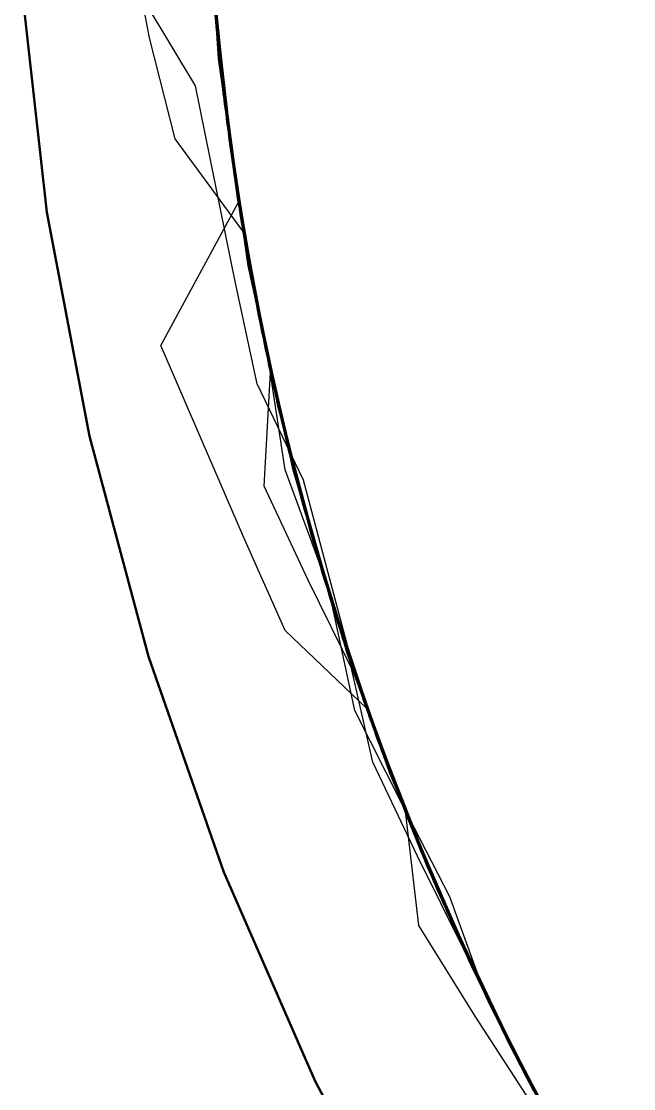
# Model space of a CAD drawing. Header units: millimetres. Extents: x 0 to 420, y 0 to 297.
# Drawn here: x 190.511 to 191.314, y 265.255 to 266.654 of the extents above; entities that cross this region are included whole.
import ezdxf

# ---------------------------------------------------------------- set-up
doc = ezdxf.new("R2010")
doc.units = ezdxf.units.MM
doc.linetypes.add('DASHED', pattern=[1.524, 1.27, -0.254])
doc.layers.add('HIDDEN', color=8, linetype='DASHED', lineweight=25)
doc.layers.add('VISIBLE', color=7, linetype='CONTINUOUS', lineweight=50)

msp = doc.modelspace()

# ---------------------------------------------------------------- linework, layer by layer
at = {"layer": 'HIDDEN'}
for points in [[(190.67908, 266.63203), (190.61988, 266.94307)], [(190.76611, 266.65288), (190.75069, 266.9293)], [(190.76628, 266.65109), (190.75077, 266.92409)], [(190.76658, 266.64809), (190.75079, 266.92384)], [(190.76674, 266.64602), (190.75081, 266.92195)], [(190.76634, 266.65029), (190.75087, 266.92436)], [(190.76654, 266.64935), (190.75089, 266.92348)], [(190.76692, 266.64457), (190.75092, 266.91899)], [(190.76687, 266.6447), (190.75093, 266.91668)], [(190.7667, 266.64859), (190.75094, 266.92202)], [(190.76667, 266.64683), (190.75098, 266.91923)], [(190.76745, 266.6367), (190.75091, 266.91238)], [(190.76796, 266.63248), (190.751, 266.90881)], [(190.76772, 266.63603), (190.75105, 266.91156)], [(190.76795, 266.63363), (190.75106, 266.90976)], [(190.76759, 266.63898), (190.75119, 266.91328)], [(190.76838, 266.62942), (190.75145, 266.90253)], [(190.76876, 266.62488), (190.75133, 266.89819)], [(190.76974, 266.61381), (190.75148, 266.8892)], [(190.76926, 266.62038), (190.75151, 266.89357)], [(190.76973, 266.60463), (190.75102, 266.87825)], [(190.77037, 266.60955), (190.75185, 266.88142)], [(190.77056, 266.60809), (190.75187, 266.88188)], [(190.77019, 266.61207), (190.75192, 266.88188)], [(190.77101, 266.60357), (190.75195, 266.87942)], [(190.77072, 266.60631), (190.75197, 266.87837)], [(190.77113, 266.60084), (190.75203, 266.8746)], [(190.77151, 266.59916), (190.7522, 266.872)], [(190.77195, 266.59443), (190.75229, 266.86828)], [(190.77214, 266.59313), (190.75247, 266.86395)], [(190.77304, 266.58493), (190.75268, 266.85836)], [(190.77275, 266.58803), (190.75271, 266.85827)], [(190.77398, 266.57555), (190.75279, 266.85208)], [(190.77416, 266.57506), (190.75308, 266.84811)], [(190.77417, 266.57501), (190.75311, 266.84808)], [(190.77444, 266.57425), (190.75322, 266.84711)], [(190.77478, 266.56867), (190.75309, 266.84204)], [(190.77506, 266.56906), (190.75354, 266.84236)], [(190.7698, 266.61527), (190.75359, 266.8363)], [(190.77581, 266.55956), (190.75359, 266.83222)], [(190.77569, 266.56185), (190.7537, 266.83353)], [(190.7762, 266.55784), (190.75383, 266.83072)], [(190.77626, 266.5569), (190.75388, 266.82925)], [(190.76616, 266.65228), (190.75403, 266.82615)], [(190.77682, 266.55256), (190.75409, 266.82527)], [(190.77744, 266.54589), (190.75412, 266.81939)], [(190.7772, 266.5492), (190.75432, 266.82025)], [(190.77866, 266.53772), (190.75485, 266.81049)], [(190.78058, 266.52229), (190.75549, 266.79789)], [(190.76989, 266.61453), (190.75551, 266.79653)], [(190.78073, 266.52091), (190.75577, 266.7921)], [(190.78135, 266.51636), (190.75603, 266.78743)], [(190.77014, 266.61192), (190.75632, 266.78241)], [(190.78338, 266.50208), (190.75659, 266.78059)], [(190.78127, 266.51878), (190.75693, 266.7762)], [(190.78361, 266.49914), (190.75703, 266.77083)], [(190.7845, 266.4925), (190.75751, 266.76279)], [(190.78535, 266.48632), (190.75773, 266.75937)], [(190.78506, 266.48881), (190.75774, 266.75959)], [(190.78492, 266.48941), (190.75782, 266.75799)], [(190.78715, 266.47503), (190.75847, 266.74898)], [(190.78696, 266.47521), (190.75852, 266.75319)], [(190.78783, 266.4687), (190.75894, 266.74121)], [(190.78906, 266.46155), (190.75992, 266.73266)], [(190.79011, 266.45309), (190.76026, 266.72282)], [(190.79189, 266.44103), (190.76049, 266.71973)], [(190.79267, 266.43593), (190.76141, 266.70764)], [(190.79282, 266.43845), (190.76171, 266.71022)], [(190.54442, 266.40551), (190.51112, 266.70192)], [(190.79334, 266.43149), (190.76168, 266.70422)], [(190.79341, 266.43043), (190.76172, 266.70143)], [(190.79463, 266.42152), (190.7621, 266.6969)], [(190.7946, 266.42173), (190.76213, 266.69692)], [(190.7951, 266.42013), (190.76245, 266.69466)], [(190.79529, 266.41893), (190.76249, 266.69412)], [(190.79498, 266.42066), (190.76251, 266.69306)], [(190.78737, 266.47181), (190.76269, 266.69162)], [(190.7959, 266.415), (190.76279, 266.6907)], [(190.7963, 266.41274), (190.76307, 266.68716)], [(190.79663, 266.41038), (190.76317, 266.68579)], [(190.79766, 266.40425), (190.76385, 266.6781)], [(190.73934, 266.56908), (190.67485, 266.67689)], [(190.79858, 266.39869), (190.76442, 266.67201)], [(190.79855, 266.39783), (190.76446, 266.66993)], [(190.79894, 266.3962), (190.76507, 266.66418)], [(190.79989, 266.39026), (190.76527, 266.6615)], [(190.80117, 266.38252), (190.76572, 266.657)], [(190.80195, 266.37787), (190.76611, 266.65288)], [(190.78913, 266.45971), (190.76616, 266.65228)], [(190.80164, 266.37993), (190.76628, 266.65109)], [(190.8019, 266.37832), (190.76634, 266.65029)], [(190.80217, 266.37705), (190.76654, 266.64935)], [(190.80256, 266.3745), (190.76658, 266.64809)], [(190.80223, 266.37629), (190.76667, 266.64683)], [(190.80234, 266.37698), (190.7667, 266.64859)], [(190.80295, 266.37203), (190.76674, 266.64602)], [(190.80251, 266.37466), (190.76687, 266.6447)], [(190.80305, 266.37164), (190.76692, 266.64457)], [(190.80434, 266.36255), (190.76745, 266.6367)], [(190.80396, 266.36675), (190.76759, 266.63898)], [(190.80463, 266.36229), (190.76772, 266.63603)], [(190.71273, 266.49972), (190.67908, 266.63203)], [(190.80516, 266.35945), (190.76795, 266.63363)], [(190.80535, 266.35779), (190.76796, 266.63248)], [(190.80523, 266.35791), (190.76838, 266.62942)], [(190.80611, 266.35358), (190.76876, 266.62488)], [(190.8069, 266.34924), (190.76926, 266.62038)], [(190.80832, 266.34007), (190.76974, 266.61381)], [(190.79904, 266.39553), (190.7698, 266.61527)], [(190.79309, 266.43346), (190.76989, 266.61453)], [(190.79171, 266.44224), (190.77014, 266.61192)], [(190.80792, 266.34398), (190.77019, 266.61207)], [(190.80856, 266.33981), (190.77037, 266.60955)], [(190.80928, 266.33595), (190.77056, 266.60809)], [(190.80855, 266.33316), (190.76973, 266.60463)], [(190.80919, 266.33639), (190.77072, 266.60631)], [(190.81041, 266.32955), (190.77101, 266.60357)], [(190.81029, 266.32882), (190.77113, 266.60084)], [(190.81064, 266.32853), (190.77151, 266.59916)], [(190.81158, 266.32294), (190.77195, 266.59443)], [(190.81133, 266.32457), (190.77214, 266.59313)], [(190.81222, 266.32001), (190.77275, 266.58803)], [(190.81336, 266.31356), (190.77304, 266.58493)], [(190.79134, 266.3126), (190.73934, 266.56908)], [(190.81566, 266.30095), (190.77398, 266.57555)], [(190.81512, 266.30419), (190.77416, 266.57506)], [(190.81519, 266.30377), (190.77417, 266.57501)], [(190.81548, 266.30356), (190.77444, 266.57425)], [(190.81648, 266.29752), (190.77478, 266.56867)], [(190.81643, 266.29813), (190.77506, 266.56906)], [(190.81746, 266.29194), (190.77569, 266.56185)], [(190.81789, 266.28928), (190.77581, 266.55956)], [(190.81843, 266.28723), (190.7762, 266.55784)], [(190.8184, 266.28701), (190.77626, 266.5569)], [(190.79565, 266.41687), (190.77682, 266.55256)], [(190.81964, 266.28068), (190.7772, 266.5492)], [(190.82064, 266.27524), (190.77744, 266.54589)], [(190.82231, 266.26734), (190.77866, 266.53772)], [(190.82601, 266.24883), (190.78058, 266.52229)], [(190.82532, 266.2522), (190.78073, 266.52091)], [(190.82333, 266.2633), (190.78127, 266.51878)], [(190.82649, 266.24695), (190.78135, 266.51636)], [(190.80189, 266.3784), (190.71273, 266.49972)], [(190.8309, 266.22582), (190.78338, 266.50208)], [(190.82978, 266.23061), (190.78361, 266.49914)], [(190.83097, 266.22494), (190.7845, 266.4925)], [(190.83126, 266.22358), (190.78492, 266.48941)], [(190.832, 266.22032), (190.78506, 266.48881)], [(190.83285, 266.21608), (190.78535, 266.48632)], [(190.83599, 266.20066), (190.78696, 266.47521)], [(190.83593, 266.20363), (190.78715, 266.47503)], [(190.82497, 266.25386), (190.78737, 266.47181)], [(190.83653, 266.19907), (190.78783, 266.4687)], [(190.83777, 266.19339), (190.78906, 266.46155)], [(190.82207, 266.26835), (190.78913, 266.45971)], [(190.83946, 266.18586), (190.79011, 266.45309)], [(190.821, 266.27374), (190.79171, 266.44224)], [(190.84404, 266.16546), (190.79189, 266.44103)], [(190.84384, 266.16648), (190.79267, 266.43593)], [(190.84358, 266.16952), (190.79282, 266.43845)], [(190.82505, 266.25377), (190.79309, 266.43346)], [(190.84488, 266.16182), (190.79334, 266.43149)], [(190.84479, 266.16215), (190.79341, 266.43043)], [(190.694, 266.22884), (190.79565, 266.41687)], [(190.84745, 266.14924), (190.7946, 266.42173)], [(190.84759, 266.14879), (190.79463, 266.42152)], [(190.84726, 266.15143), (190.79498, 266.42066)], [(190.84788, 266.1488), (190.7951, 266.42013)], [(190.84835, 266.1468), (190.79529, 266.41893)], [(190.84942, 266.14205), (190.7959, 266.415)], [(190.84961, 266.14164), (190.7963, 266.41274)], [(190.59972, 266.1124), (190.54442, 266.40551)], [(190.85041, 266.13805), (190.79663, 266.41038)], [(190.85146, 266.13377), (190.79766, 266.40425)], [(190.85246, 266.12901), (190.79855, 266.39783)], [(190.85262, 266.12888), (190.79858, 266.39869)], [(190.85209, 266.13101), (190.79894, 266.3962)], [(190.84123, 266.17785), (190.79904, 266.39553)], [(190.85425, 266.12196), (190.79989, 266.39026)], [(190.85687, 266.11099), (190.80117, 266.38252)], [(190.85666, 266.11208), (190.80164, 266.37993)], [(190.85784, 266.10723), (190.80189, 266.3784)], [(190.8573, 266.10942), (190.8019, 266.37832)], [(190.85813, 266.10578), (190.80195, 266.37787)], [(190.85763, 266.10808), (190.80217, 266.37705)], [(190.85744, 266.1088), (190.80223, 266.37629)], [(190.85766, 266.10866), (190.80234, 266.37698)], [(190.85764, 266.10798), (190.80251, 266.37466)], [(190.85842, 266.10483), (190.80256, 266.3745)], [(190.85922, 266.10155), (190.80295, 266.37203)], [(190.8592, 266.10163), (190.80305, 266.37164)], [(190.8601, 266.09804), (190.80396, 266.36675)], [(190.86149, 266.0914), (190.80434, 266.36255)], [(190.86164, 266.09179), (190.80463, 266.36229)], [(190.86243, 266.08887), (190.80516, 266.35945)], [(190.86194, 266.08935), (190.80523, 266.35791)], [(190.86302, 266.08632), (190.80535, 266.35779)], [(190.86315, 266.08574), (190.80611, 266.35358)], [(190.8642, 266.08158), (190.8069, 266.34924)], [(190.86497, 266.07891), (190.80792, 266.34398)], [(190.86714, 266.06946), (190.80832, 266.34007)], [(190.86729, 266.06524), (190.80855, 266.33316)], [(190.86624, 266.07358), (190.80856, 266.33981)], [(190.86716, 266.07002), (190.80919, 266.33639)], [(190.86789, 266.06717), (190.80928, 266.33595)], [(190.86944, 266.05995), (190.81029, 266.32882)], [(190.87, 266.05888), (190.81041, 266.32955)], [(190.86937, 266.0615), (190.81064, 266.32853)], [(190.86985, 266.05953), (190.81133, 266.32457)], [(190.87092, 266.05523), (190.81158, 266.32294)], [(190.87084, 266.05584), (190.81222, 266.32001)], [(190.87344, 266.04575), (190.81336, 266.31356)], [(190.82004, 266.17851), (190.79134, 266.3126)], [(190.87575, 266.03704), (190.81512, 266.30419)], [(190.87604, 266.03577), (190.81519, 266.30377)], [(190.8761, 266.03658), (190.81548, 266.30356)], [(190.87766, 266.02985), (190.81566, 266.30095)], [(190.87742, 266.03105), (190.81643, 266.29813)], [(190.87793, 266.03002), (190.81648, 266.29752)], [(190.87891, 266.02528), (190.81746, 266.29194)], [(190.87956, 266.0228), (190.81789, 266.28928)], [(190.88005, 266.021), (190.8184, 266.28701)], [(190.88026, 266.02051), (190.81843, 266.28723)], [(190.8815, 266.01573), (190.81964, 266.28068)], [(190.88342, 266.00879), (190.82064, 266.27524)], [(190.85794, 266.10675), (190.821, 266.27374)], [(190.8649, 266.07882), (190.82207, 266.26835)], [(190.88555, 266.00091), (190.82231, 266.26734)], [(190.883, 266.0109), (190.82333, 266.2633)], [(190.87536, 266.03849), (190.82497, 266.25386)], [(190.86568, 266.07592), (190.82505, 266.25377)], [(190.8893, 265.98741), (190.82532, 266.2522)], [(190.89164, 265.97896), (190.82601, 266.24883)], [(190.89124, 265.98101), (190.82649, 266.24695)], [(190.89524, 265.96649), (190.82978, 266.23061)], [(190.80233, 265.97822), (190.694, 266.22884)], [(190.89892, 265.95384), (190.8309, 266.22582)], [(190.89667, 265.9615), (190.83097, 266.22494)], [(190.89657, 265.96185), (190.83126, 266.22358)], [(190.89835, 265.95579), (190.832, 266.22032)], [(190.89998, 265.95008), (190.83285, 266.21608)], [(190.85686, 266.06572), (190.83593, 266.20363)], [(190.82937, 266.04453), (190.83777, 266.19339)], [(190.90524, 265.93102), (190.83599, 266.20066)], [(190.90478, 265.93375), (190.83653, 266.19907)], [(190.88087, 266.05213), (190.82004, 266.17851)], [(190.90807, 265.92274), (190.83946, 266.18586)], [(190.89623, 265.96296), (190.84123, 266.17785)], [(190.91373, 265.9051), (190.84358, 266.16952)], [(190.91513, 265.8998), (190.84384, 266.16648)], [(190.91664, 265.89456), (190.84404, 266.16546)], [(190.91578, 265.89746), (190.84479, 266.16215)], [(190.916, 265.89663), (190.84488, 266.16182)], [(190.91902, 265.88685), (190.84726, 266.15143)], [(190.92053, 265.88091), (190.84745, 266.14924)], [(190.92082, 265.8802), (190.84759, 266.14879)], [(190.92047, 265.88221), (190.84788, 266.1488)], [(190.92136, 265.87938), (190.84835, 266.1468)], [(190.92318, 265.87336), (190.84942, 266.14205)], [(190.92271, 265.87527), (190.84961, 266.14164)], [(190.92418, 265.87047), (190.85041, 266.13805)], [(190.92487, 265.86833), (190.85146, 266.13377)], [(190.92425, 265.87021), (190.85209, 266.13101)], [(190.92588, 265.86487), (190.85246, 266.12901)], [(190.92611, 265.86434), (190.85262, 266.12888)], [(190.92843, 265.85714), (190.85425, 266.12196)], [(190.67671, 265.82422), (190.59972, 266.1124)], [(190.93103, 265.84898), (190.85666, 266.11208)], [(190.93261, 265.84391), (190.85687, 266.11099)], [(190.93223, 265.84515), (190.8573, 266.10942)], [(190.932, 265.84594), (190.85744, 266.1088)], [(190.93263, 265.8439), (190.85763, 266.10808)], [(190.93197, 265.84602), (190.85764, 266.10798)], [(190.93235, 265.84515), (190.85766, 266.10866)], [(190.93342, 265.84159), (190.85784, 266.10723)], [(190.90245, 265.94164), (190.85794, 266.10675)], [(190.93447, 265.8381), (190.85813, 266.10578)], [(190.93364, 265.84088), (190.85842, 266.10483)], [(190.9352, 265.83596), (190.8592, 266.10163)], [(190.9352, 265.83607), (190.85922, 266.10155)], [(190.93571, 265.8343), (190.8601, 266.09804)], [(190.93872, 265.82475), (190.86149, 266.0914)], [(190.93851, 265.82597), (190.86164, 266.09179)], [(190.93836, 265.82515), (190.86194, 266.08935)], [(190.93935, 265.82361), (190.86243, 266.08887)], [(190.94068, 265.81965), (190.86302, 266.08632)], [(190.93955, 265.82283), (190.86315, 266.08574)], [(190.94088, 265.81883), (190.8642, 266.08158)], [(190.91752, 265.8917), (190.8649, 266.07882)], [(190.94117, 265.81817), (190.86497, 266.07891)], [(190.91487, 265.90037), (190.86568, 266.07592)], [(190.90452, 265.93637), (190.85686, 266.06572)], [(190.94309, 265.81222), (190.86624, 266.07358)], [(190.94595, 265.80349), (190.86714, 266.06946)], [(190.94431, 265.80857), (190.86716, 266.07002)], [(190.94563, 265.80226), (190.86729, 266.06524)], [(190.94605, 265.80336), (190.86789, 266.06717)], [(190.9474, 265.79943), (190.86937, 266.0615)], [(190.94838, 265.79565), (190.86944, 266.05995)], [(190.94738, 265.79943), (190.86985, 266.05953)], [(190.94952, 265.7931), (190.87, 266.05888)], [(190.94813, 265.79721), (190.87084, 266.05584)], [(190.94964, 265.79271), (190.87092, 266.05523)], [(190.95133, 265.7881), (190.88087, 266.05213)], [(190.88711, 265.92143), (190.82937, 266.04453)], [(190.95298, 265.78297), (190.87344, 266.04575)], [(190.93836, 265.82645), (190.87536, 266.03849)], [(190.95569, 265.77509), (190.87575, 266.03704)], [(190.95653, 265.77247), (190.87604, 266.03577)], [(190.95596, 265.77481), (190.8761, 266.03658)], [(190.9577, 265.76923), (190.87742, 266.03105)], [(190.95968, 265.76387), (190.87766, 266.02985)], [(190.95879, 265.76759), (190.87793, 266.03002)], [(190.95972, 265.76356), (190.87891, 266.02528)], [(190.96049, 265.76153), (190.87956, 266.0228)], [(190.96086, 265.76025), (190.88005, 266.021)], [(190.96124, 265.75934), (190.88026, 266.02051)], [(190.96299, 265.75447), (190.8815, 266.01573)], [(190.96012, 265.76274), (190.883, 266.0109)], [(190.96537, 265.74786), (190.88342, 266.00879)], [(190.96802, 265.73993), (190.88555, 266.00091)], [(190.85711, 265.85528), (190.80233, 265.97822)], [(190.97233, 265.72799), (190.8893, 265.98741)], [(190.97525, 265.72029), (190.89124, 265.98101)], [(190.97727, 265.71413), (190.89164, 265.97896)], [(190.97982, 265.70748), (190.89524, 265.96649)], [(190.96387, 265.75163), (190.89623, 265.96296)], [(190.9805, 265.70553), (190.89657, 265.96185)], [(190.98123, 265.70355), (190.89667, 265.9615)], [(190.98376, 265.69675), (190.89835, 265.95579)], [(190.98698, 265.68796), (190.89892, 265.95384)], [(190.98636, 265.68972), (190.89998, 265.95008)], [(190.95444, 265.77873), (190.90245, 265.94164)], [(190.99247, 265.67487), (190.90452, 265.93637)], [(190.99222, 265.67412), (190.90478, 265.93375)], [(190.99427, 265.6677), (190.90524, 265.93102)], [(190.99558, 265.66525), (190.90807, 265.92274)], [(190.94697, 265.79975), (190.88711, 265.92143)], [(191.00285, 265.64673), (190.91373, 265.9051)], [(190.97248, 265.72756), (190.91487, 265.90037)], [(191.00624, 265.63801), (190.91513, 265.8998)], [(191.00683, 265.63654), (190.91578, 265.89746)], [(191.00639, 265.63723), (190.916, 265.89663)], [(191.00927, 265.62984), (190.91664, 265.89456)], [(190.97977, 265.70753), (190.91752, 265.8917)], [(190.94807, 265.75053), (190.91902, 265.88685)], [(191.01244, 265.62179), (190.92047, 265.88221)], [(191.01355, 265.61823), (190.92053, 265.88091)], [(191.01405, 265.61726), (190.92082, 265.8802)], [(191.01382, 265.61837), (190.92136, 265.87938)], [(191.0152, 265.61501), (190.92271, 265.87527)], [(191.01688, 265.61045), (190.92318, 265.87336)], [(191.01742, 265.60933), (190.92418, 265.87047)], [(191.01504, 265.61527), (190.92425, 265.87021)], [(191.01726, 265.60969), (190.92487, 265.86833)], [(190.96334, 265.75322), (190.85711, 265.85528)], [(191.01842, 265.6068), (190.92588, 265.86487)], [(191.0185, 265.60665), (190.92611, 265.86434)], [(191.02224, 265.59745), (190.92843, 265.85714)], [(191.02435, 265.59205), (190.93103, 265.84898)], [(191.02511, 265.59015), (190.93197, 265.84602)], [(191.02549, 265.58922), (190.932, 265.84594)], [(191.02633, 265.58701), (190.93223, 265.84515)], [(191.026, 265.58799), (190.93235, 265.84515)], [(191.02807, 265.58281), (190.93261, 265.84391)], [(191.02678, 265.58591), (190.93263, 265.8439)], [(191.02785, 265.58343), (190.93342, 265.84159)], [(191.02779, 265.58357), (190.93364, 265.84088)], [(191.03067, 265.57635), (190.93447, 265.8381)], [(190.77495, 265.54259), (190.67671, 265.82422)], [(191.03047, 265.57703), (190.9352, 265.83607)], [(191.03077, 265.57608), (190.9352, 265.83596)], [(191.0304, 265.57691), (190.93571, 265.8343)], [(191.01374, 265.61851), (190.93836, 265.82645)], [(191.03423, 265.56669), (190.93836, 265.82515)], [(191.03488, 265.56627), (190.93851, 265.82597)], [(191.03569, 265.5641), (190.93872, 265.82475)], [(191.03527, 265.56543), (190.93935, 265.82361)], [(191.03502, 265.566), (190.93955, 265.82283)], [(191.03787, 265.55941), (190.94068, 265.81965)], [(190.97165, 265.68275), (190.94088, 265.81883)], [(191.03625, 265.56306), (190.94117, 265.81817)], [(191.03874, 265.55706), (190.94309, 265.81222)], [(191.04024, 265.55342), (190.94431, 265.80857)], [(191.04319, 265.54558), (190.94563, 265.80226)], [(191.0444, 265.54368), (190.94595, 265.80349)], [(191.04333, 265.54604), (190.94605, 265.80336)], [(190.99283, 265.67152), (190.94697, 265.79975)], [(191.04351, 265.54563), (190.94738, 265.79943)], [(191.04433, 265.5437), (190.9474, 265.79943)], [(191.04353, 265.5456), (190.94813, 265.79721)], [(191.0468, 265.53739), (190.94838, 265.79565)], [(191.04854, 265.53378), (190.94952, 265.7931)], [(191.04729, 265.53671), (190.94964, 265.79271)], [(191.04876, 265.53325), (190.95133, 265.7881)], [(191.05153, 265.52673), (190.95298, 265.78297)], [(191.0138, 265.61837), (190.95444, 265.77873)], [(191.05451, 265.51976), (190.95569, 265.77509)], [(191.05463, 265.51965), (190.95596, 265.77481)], [(191.05634, 265.51532), (190.95653, 265.77247)], [(191.05687, 265.51407), (190.9577, 265.76923)], [(191.05859, 265.51166), (190.95879, 265.76759)], [(191.06119, 265.50465), (190.95968, 265.76387)], [(191.05944, 265.50834), (190.95972, 265.76356)], [(191.05446, 265.51998), (190.96012, 265.76274)], [(191.06021, 265.50686), (190.96049, 265.76153)], [(191.06041, 265.50611), (190.96086, 265.76025)], [(191.06073, 265.50543), (190.96124, 265.75934)], [(191.06373, 265.49883), (190.96299, 265.75447)], [(191.00987, 265.62834), (190.94807, 265.75053)], [(191.06382, 265.49825), (190.96334, 265.75322)], [(191.04392, 265.5446), (190.96387, 265.75163)], [(191.06602, 265.49376), (190.96537, 265.74786)], [(191.06926, 265.48581), (190.96802, 265.73993)], [(191.0739, 265.47541), (190.97233, 265.72799)], [(191.03839, 265.55787), (190.97248, 265.72756)], [(191.07804, 265.46636), (190.97525, 265.72029)], [(191.08256, 265.45582), (190.97727, 265.71413)], [(191.05147, 265.52685), (190.97977, 265.70753)], [(191.08303, 265.45514), (190.97982, 265.70748)], [(191.08264, 265.45593), (190.9805, 265.70553)], [(191.08423, 265.45243), (190.98123, 265.70355)], [(191.08774, 265.44466), (190.98376, 265.69675)], [(191.09154, 265.43639), (190.98636, 265.68972)], [(191.09447, 265.42983), (190.98698, 265.68796)], [(191.03022, 265.55953), (190.97165, 265.68275)], [(191.09842, 265.42148), (190.99222, 265.67412)], [(191.04352, 265.54681), (190.99247, 265.67487)], [(191.09838, 265.42053), (190.99283, 265.67152)], [(191.10248, 265.41204), (190.99427, 265.6677)], [(191.1015, 265.41483), (190.99558, 265.66525)], [(191.11044, 265.39583), (191.00285, 265.64673)], [(191.11666, 265.3831), (191.00624, 265.63801)], [(191.11612, 265.38399), (191.00639, 265.63723)], [(191.11753, 265.38158), (191.00683, 265.63654)], [(191.12144, 265.37278), (191.00927, 265.62984)], [(191.07267, 265.50592), (191.00987, 265.62834)], [(191.12328, 265.36896), (191.01244, 265.62179)], [(191.12612, 265.36269), (191.01355, 265.61823)], [(191.10125, 265.41538), (191.01374, 265.61851)], [(191.08041, 265.46088), (191.0138, 265.61837)], [(191.12495, 265.36553), (191.01382, 265.61837)], [(191.12685, 265.36149), (191.01405, 265.61726)], [(191.12394, 265.36759), (191.01504, 265.61527)], [(191.03215, 265.46835), (191.0152, 265.61501)], [(191.13009, 265.35487), (191.01688, 265.61045)], [(191.12786, 265.35951), (191.01726, 265.60969)], [(191.12939, 265.35641), (191.01742, 265.60933)], [(191.12956, 265.35616), (191.01842, 265.6068)], [(191.13034, 265.35505), (191.0185, 265.60665)], [(191.13515, 265.34479), (191.02224, 265.59745)], [(191.13612, 265.34262), (191.02435, 265.59205)], [(191.13659, 265.34169), (191.02511, 265.59015)], [(191.1374, 265.34005), (191.02549, 265.58922)], [(191.13816, 265.33852), (191.026, 265.58799)], [(191.1391, 265.33641), (191.02633, 265.58701)], [(191.13959, 265.3355), (191.02678, 265.58591)], [(191.14046, 265.33387), (191.02779, 265.58357)], [(191.14075, 265.33333), (191.02785, 265.58343)], [(191.14278, 265.32922), (191.02807, 265.58281)], [(191.14367, 265.32719), (191.0304, 265.57691)], [(191.14447, 265.3258), (191.03047, 265.57703)], [(191.14627, 265.32208), (191.03067, 265.57635)], [(191.14555, 265.32342), (191.03077, 265.57608)], [(191.09125, 265.43701), (191.03022, 265.55953)], [(191.14919, 265.3154), (191.03423, 265.56669)], [(191.1503, 265.31412), (191.03488, 265.56627)], [(191.14949, 265.31585), (191.03502, 265.566)], [(191.14933, 265.3161), (191.03527, 265.56543)], [(191.15193, 265.31097), (191.03569, 265.5641)], [(191.14988, 265.31492), (191.03625, 265.56306)], [(191.15394, 265.30723), (191.03787, 265.55941)], [(191.11249, 265.39154), (191.03839, 265.55787)], [(191.15272, 265.30939), (191.03874, 265.55706)], [(191.15448, 265.30587), (191.04024, 265.55342)], [(191.15944, 265.29656), (191.04319, 265.54558)], [(191.15917, 265.29663), (191.04333, 265.54604)], [(191.15794, 265.29907), (191.04351, 265.54563)], [(191.09915, 265.42083), (191.04352, 265.54681)], [(191.15688, 265.30118), (191.04353, 265.5456)], [(191.13612, 265.34262), (191.04392, 265.5446)], [(190.89392, 265.26906), (190.77495, 265.54259)], [(191.15969, 265.29561), (191.04433, 265.5437)], [(191.16196, 265.29159), (191.0444, 265.54368)], [(191.16428, 265.2866), (191.0468, 265.53739)], [(191.16333, 265.28857), (191.04729, 265.53671)], [(191.16647, 265.28251), (191.04854, 265.53378)], [(191.16486, 265.28593), (191.04876, 265.53325)], [(191.13242, 265.35017), (191.05147, 265.52685)], [(191.16849, 265.27851), (191.05153, 265.52673)], [(191.16572, 265.28375), (191.05446, 265.51998)], [(191.17165, 265.27241), (191.05451, 265.51976)], [(191.17159, 265.27248), (191.05463, 265.51965)], [(191.17503, 265.26578), (191.05634, 265.51532)], [(191.17439, 265.26691), (191.05687, 265.51407)], [(191.17675, 265.26367), (191.05859, 265.51166)], [(191.17753, 265.26112), (191.05944, 265.50834)], [(191.17816, 265.26017), (191.06021, 265.50686)], [(191.17816, 265.25991), (191.06041, 265.50611)], [(191.17786, 265.26049), (191.06073, 265.50543)], [(191.1815, 265.25389), (191.06119, 265.50465)], [(191.11991, 265.37608), (191.07267, 265.50592)], [(191.18315, 265.25072), (191.06373, 265.49883)], [(191.18262, 265.2514), (191.06382, 265.49825)], [(191.18483, 265.24773), (191.06602, 265.49376)], [(191.18869, 265.23988), (191.06926, 265.48581)], [(191.19356, 265.23088), (191.0739, 265.47541)], [(191.10601, 265.34946), (191.03215, 265.46835)], [(191.19903, 265.22071), (191.07804, 265.46636)], [(191.15413, 265.30659), (191.08041, 265.46088)], [(191.20709, 265.20552), (191.08256, 265.45582)], [(191.20247, 265.21428), (191.08264, 265.45593)], [(191.20428, 265.21098), (191.08303, 265.45514)], [(191.20511, 265.20941), (191.08423, 265.45243)], [(191.20973, 265.20089), (191.08774, 265.44466)], [(191.15053, 265.31372), (191.09125, 265.43701)], [(191.21494, 265.19143), (191.09154, 265.43639)], [(191.22064, 265.18094), (191.09447, 265.42983)], [(191.22194, 265.17792), (191.09838, 265.42053)], [(191.22288, 265.17709), (191.09842, 265.42148)], [(191.2237, 265.176), (191.09915, 265.42083)], [(191.20061, 265.21772), (191.10125, 265.41538)], [(191.22525, 265.17282), (191.1015, 265.41483)], [(191.22923, 265.16535), (191.10248, 265.41204)], [(191.23587, 265.15373), (191.11044, 265.39583)], [(191.19458, 265.229), (191.11249, 265.39154)], [(191.24468, 265.13862), (191.11612, 265.38399)], [(191.24573, 265.13684), (191.11666, 265.3831)], [(191.24719, 265.13468), (191.11753, 265.38158)], [(191.24875, 265.13152), (191.11991, 265.37608)], [(191.2525, 265.12483), (191.12144, 265.37278)], [(191.25237, 265.12506), (191.12328, 265.36896)], [(191.25038, 265.12849), (191.12394, 265.36759)], [(191.25374, 265.12268), (191.12495, 265.36553)], [(191.25769, 265.11579), (191.12612, 265.36269)], [(191.25636, 265.11819), (191.10601, 265.34946)], [(191.25865, 265.11443), (191.12685, 265.36149)], [(191.25626, 265.11833), (191.12786, 265.35951)], [(191.25905, 265.11354), (191.12939, 265.35641)], [(191.2587, 265.11431), (191.12956, 265.35616)], [(191.2622, 265.10815), (191.13009, 265.35487)], [(191.26113, 265.11103), (191.13034, 265.35505)], [(191.22239, 265.17797), (191.13242, 265.35017)], [(191.2665, 265.1009), (191.13515, 265.34479)], [(191.26578, 265.102), (191.13612, 265.34262)], [(191.24014, 265.1464), (191.13612, 265.34262)], [(191.26582, 265.10196), (191.13659, 265.34169)], [(191.26709, 265.09978), (191.1374, 265.34005)], [(191.2684, 265.09757), (191.13816, 265.33852)], [(191.26996, 265.09474), (191.1391, 265.33641)], [(191.27046, 265.09401), (191.13959, 265.3355)], [(191.27103, 265.0931), (191.14046, 265.33387)], [(191.27229, 265.09111), (191.14075, 265.33333)], [(191.27608, 265.08467), (191.14278, 265.32922)], [(191.27492, 265.08645), (191.14367, 265.32719)], [(191.27659, 265.08372), (191.14447, 265.3258)], [(191.27903, 265.07943), (191.14555, 265.32342)], [(191.28068, 265.07684), (191.14627, 265.32208)], [(191.28279, 265.07266), (191.14919, 265.3154)], [(191.28144, 265.07566), (191.14933, 265.3161)], [(191.28236, 265.07412), (191.14949, 265.31585)], [(191.28163, 265.07504), (191.14988, 265.31492)], [(191.28419, 265.07096), (191.1503, 265.31412)], [(191.28232, 265.07411), (191.15053, 265.31372)], [(191.2868, 265.06689), (191.15193, 265.31097)], [(191.28451, 265.07046), (191.15272, 265.30939)], [(191.28804, 265.06477), (191.15394, 265.30723)], [(191.23481, 265.15581), (191.15413, 265.30659)], [(191.28642, 265.06724), (191.15448, 265.30587)], [(191.28765, 265.06526), (191.15688, 265.30118)], [(191.29017, 265.06106), (191.15794, 265.29907)], [(191.29292, 265.05649), (191.15917, 265.29663)], [(191.29377, 265.05649), (191.15944, 265.29656)], [(191.29292, 265.05647), (191.15969, 265.29561)], [(191.29791, 265.04878), (191.16196, 265.29159)], [(191.29718, 265.04955), (191.16333, 265.28857)], [(191.30022, 265.04475), (191.16428, 265.2866)], [(191.29904, 265.04724), (191.16486, 265.28593)], [(191.29355, 265.0552), (191.16572, 265.28375)], [(191.30247, 265.04092), (191.16647, 265.28251)], [(191.30309, 265.03983), (191.16849, 265.27851)], [(191.03293, 265.00515), (190.89392, 265.26906)], [(191.30622, 265.03458), (191.17159, 265.27248)], [(191.30647, 265.03432), (191.17165, 265.27241)], [(191.30966, 265.02902), (191.17439, 265.26691)], [(191.31201, 265.02532), (191.17503, 265.26578)], [(191.31259, 265.02505), (191.17675, 265.26367)], [(191.3133, 265.02325), (191.17753, 265.26112)], [(191.31313, 265.02377), (191.17786, 265.26049)], [(191.31367, 265.02282), (191.17816, 265.26017)], [(191.31351, 265.02293), (191.17816, 265.25991)]]:
    msp.add_lwpolyline(points, dxfattribs=at)
at = {"layer": 'VISIBLE'}
for points in [[(190.54468, 266.40382), (190.51119, 266.70107)], [(190.60029, 266.10991), (190.54468, 266.40382)], [(190.67771, 265.82097), (190.60029, 266.10991)], [(190.77651, 265.53863), (190.67771, 265.82097)], [(190.89613, 265.26446), (190.77651, 265.53863)], [(191.0359, 264.99999), (190.89613, 265.26446)]]:
    msp.add_lwpolyline(points, dxfattribs=at)

doc.saveas('drawing.dxf')
